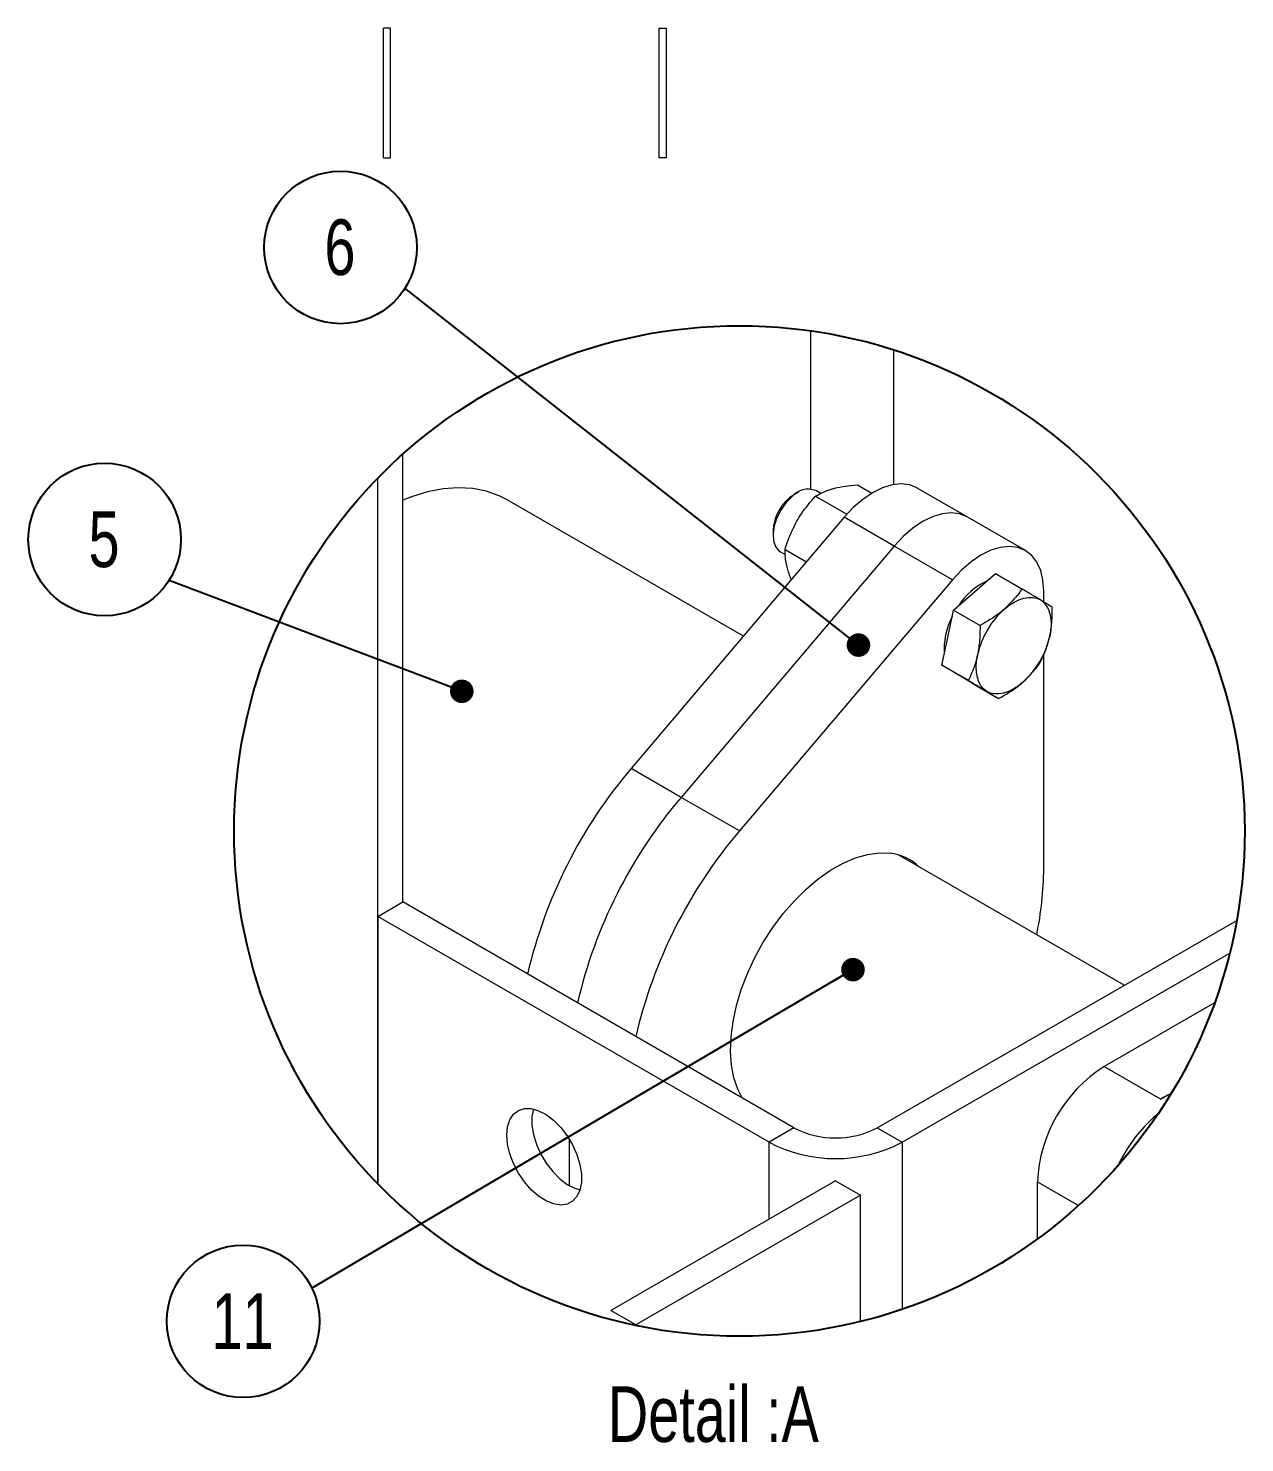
# Model space of a CAD drawing. Header units: millimetres. Extents: x -3124 to 13554, y -5049 to 691.
# Drawn here: x 826 to 1859, y -2692 to -1491 of the extents above; entities that cross this region are included whole.
import ezdxf

# ---------------------------------------------------------------- set-up
doc = ezdxf.new("R2010")
doc.units = ezdxf.units.MM
doc.layers.add('SHEET', color=179, linetype='Continuous')
doc.styles.add('SLDTEXTSTYLE0', font='TXT', dxfattribs={"width": 0.75})
doc.dimstyles.new('SLDDIMSTYLE1', dxfattribs={"dimtxt": 0.18, "dimasz": 3.302, "dimexe": 0, "dimexo": 0.0625, "dimgap": 0, "dimtad": 0, "dimtih": 1, "dimtoh": 1, "dimdec": 0, "dimrnd": 1e-09, "dimzin": 0, "dimdsep": 46, "dimtxsty": 'Standard', "dimsah": 1, "dimcen": 0.09, "dimadec": 0, "dimazin": 0, "dimtfac": 3.302, "dimtdec": 0, "dimtofl": 0, "dimtmove": 0, "dimatfit": 3, "dimfxl": 1, "dimfrac": 2, "dimtolj": 1, "dimtzin": 0, "dimarcsym": 0})

msp = doc.modelspace()

# ---------------------------------------------------------------- linework, layer by layer
at = {"linetype": 'Continuous', "lineweight": 20}
for p, q in [((1127.39278, -1600.9973), (1127.39278, -1490.9973)), ((1133.39277, -1490.9973), (1127.39278, -1490.9973)), ((1133.39277, -1600.9973), (1133.39277, -1490.9973)), ((1361.39277, -1490.9973), (1361.39277, -1600.9973)), ((1361.39277, -1490.9973), (1367.39278, -1490.9973)), ((1367.39278, -1490.9973), (1367.39278, -1600.9973)), ((1127.39278, -1600.9973), (1133.39277, -1600.9973)), ((1367.39278, -1600.9973), (1361.39277, -1600.9973)), ((1490.18543, -1747.95251), (1490.18543, -1882.36383)), ((1560.89604, -1878.55786), (1560.89604, -1764.21866)), ((1143.70305, -2233.11484), (1143.70305, -1852.83806)), ((1122.48991, -2472.46807), (1122.48991, -1873.14516)), ((1479.4481, -1885.19494), (1476.04021, -1887.16243)), ((1498.70921, -1886.16642), (1494.45027, -1883.70779)), ((1529.86795, -1878.79623), (1542.1525, -1885.88794)), ((1623.14167, -1906.03917), (1580.71539, -1881.547)), ((1433.03378, -2007.37822), (1232.48096, -1891.60154)), ((1494.33374, -1888.51915), (1520.88583, -1903.84735)), ((1518.70252, -1906.34937), (1337.75493, -2119.74005)), ((1561.1288, -1930.84154), (1518.70252, -1906.34937)), ((1672.63934, -1934.61357), (1623.14167, -1906.03917)), ((1458.23812, -1917.99984), (1458.23833, -1921.93499)), ((1561.1288, -1930.84154), (1380.18121, -2144.23222)), ((1468.47412, -1933.5882), (1486.6883, -1944.10303)), ((1610.62648, -1959.41594), (1561.1288, -1930.84154)), ((1464.45268, -1935.6705), (1468.64081, -1938.08826)), ((1629.36433, -1969.75801), (1647.16042, -1954.21801)), ((1647.16042, -1954.21801), (1669.63269, -1967.19098)), ((1610.62648, -1959.41594), (1429.67889, -2172.80662)), ((1611.56825, -1985.29801), (1629.36433, -1969.75801)), ((1688.17541, -1978.30922), (1688.17541, -1968.952)), ((1606.61989, -2008.58517), (1611.56825, -1985.29801)), ((1611.56825, -1985.29801), (1634.04052, -1998.27098)), ((1601.67143, -2031.87191), (1606.61989, -2008.58517)), ((1688.17541, -2204.59328), (1688.17541, -2023.00935)), ((1601.67143, -2031.87191), (1624.14371, -2044.84488)), ((1614.51916, -2039.61906), (1601.67143, -2031.87191)), ((1612.64426, -2038.53943), (1611.40798, -2037.7429)), ((1612.64426, -2038.53943), (1614.64159, -2039.69247)), ((1627.36678, -2047.3658), (1614.51916, -2039.61906)), ((1627.36678, -2047.3658), (1649.83906, -2060.33877)), ((1380.18121, -2144.23222), (1337.75493, -2119.74005)), ((1429.67889, -2172.80662), (1380.18121, -2144.23222)), ((1756.57068, -2303.84548), (1565.03181, -2193.27244)), ((1122.48991, -2245.36093), (1143.70305, -2233.11484)), ((1476.04316, -2424.9707), (1143.70305, -2233.11484)), ((1454.83002, -2437.21679), (1122.48991, -2245.36093)), ((1122.48991, -2245.36093), (1122.48991, -2472.46807)), ((1546.75398, -2424.97058), (1852.05107, -2248.72633)), ((1567.96733, -2437.21679), (1846.05959, -2276.67755)), ((1833.22741, -2318.78831), (1739.44073, -2372.93021)), ((1739.44073, -2372.93021), (1787.52354, -2400.68782)), ((1796.51972, -2395.49444), (1787.52354, -2400.68782)), ((1476.04316, -2424.9707), (1454.83002, -2437.21679)), ((1546.75398, -2424.97058), (1567.96733, -2437.21679)), ((1285.12427, -2434.34134), (1285.12427, -2473.9808)), ((1454.83002, -2502.52948), (1454.83002, -2437.21679)), ((1567.96733, -2437.21679), (1567.96733, -2579.05576)), ((1511.39868, -2469.87318), (1320.48, -2580.08819)), ((1511.39868, -2469.87318), (1532.61161, -2482.11914)), ((1682.87207, -2470.90999), (1717.64579, -2490.98443)), ((1682.87207, -2519.29655), (1682.87207, -2470.90999)), ((1532.61161, -2482.11914), (1341.69292, -2592.33415)), ((1532.61161, -2589.42024), (1532.61161, -2482.11914)), ((1341.69292, -2592.33415), (1320.48, -2580.08819)), ((1341.69292, -2592.83105), (1341.69292, -2592.33415))]:
    msp.add_line(p, q, dxfattribs=at)
at = {"linetype": 'Continuous', "lineweight": 20, "flags": 128}
for points in [[(1232.48096, -1891.60154), (1225.60734, -1888.10076), (1214.75136, -1884.23573), (1203.15245, -1881.96378), (1190.90415, -1881.30292), (1178.1051, -1882.25947), (1164.85814, -1884.82567), (1151.2702, -1888.97969), (1143.70305, -1891.9255)], [(1580.71539, -1881.547), (1580.58368, -1881.47167), (1574.20559, -1878.91324), (1567.05738, -1878.03415), (1559.3169, -1878.85679), (1551.17635, -1881.35977), (1542.83812, -1885.48125), (1534.50927, -1891.1192), (1526.39685, -1898.13368), (1518.70252, -1906.34937)], [(1474.18533, -1888.99962), (1469.24045, -1894.11202), (1464.93705, -1900.20323), (1461.54581, -1906.89067), (1459.27957, -1913.7536), (1458.2808, -1920.36132), (1458.61228, -1926.29844), (1460.25316, -1931.19202), (1463.10029, -1934.73416), (1464.45268, -1935.6705)], [(1623.14167, -1906.03917), (1623.00996, -1905.96384), (1616.63187, -1903.40541), (1609.48366, -1902.52632), (1601.74318, -1903.34896), (1593.60263, -1905.85194), (1585.2644, -1909.97342), (1576.93555, -1915.61137), (1568.82313, -1922.62585), (1561.1288, -1930.84154)], [(1623.14167, -1906.03917), (1623.00996, -1905.96384), (1616.63187, -1903.40541), (1609.48366, -1902.52632), (1601.74318, -1903.34896), (1593.60263, -1905.85194), (1585.2644, -1909.97342), (1576.93555, -1915.61137), (1568.82313, -1922.62585), (1561.1288, -1930.84154)], [(1688.17541, -1968.952), (1687.51655, -1959.7089), (1685.55619, -1951.45612), (1682.34323, -1944.39902), (1677.95743, -1938.71254), (1672.50764, -1934.53824), (1666.12955, -1931.97981), (1658.98134, -1931.10072), (1651.24086, -1931.92336), (1643.1003, -1934.42634), (1634.76208, -1938.54782), (1626.43323, -1944.18578), (1618.3208, -1951.20025), (1610.62648, -1959.41594)], [(1654.67857, -1984.37161), (1658.76945, -1981.12421), (1662.92555, -1978.46262), (1667.07564, -1976.43379), (1671.14872, -1975.07142), (1675.07522, -1974.3996), (1678.78794, -1974.4289), (1682.22322, -1975.15958), (1685.32238, -1976.57877)], [(1685.32238, -1976.57877), (1688.03232, -1978.66263), (1690.30678, -1981.37459), (1692.10687, -1984.66897), (1693.40162, -1988.48965), (1694.1689, -1992.77058), (1694.39576, -1997.43893), (1694.07818, -2002.41476), (1693.22165, -2007.61266)], [(1639.8334, -2054.23266), (1637.12336, -2052.14886), (1634.8489, -2049.43641), (1633.04891, -2046.14198), (1631.75416, -2042.32178), (1630.98677, -2038.04042), (1630.75992, -2033.37207), (1631.0776, -2028.39667), (1631.93413, -2023.19877)], [(1670.47711, -2046.4394), (1666.38623, -2049.68728), (1662.23023, -2052.34833), (1658.08014, -2054.37765), (1654.00696, -2055.73959), (1650.08045, -2056.41189), (1646.36784, -2056.38253), (1642.93256, -2055.65186), (1639.8334, -2054.23266)], [(1431.94492, -2399.51322), (1428.28615, -2392.25307), (1425.01556, -2382.52614), (1422.95752, -2371.73322), (1422.14093, -2360.027), (1422.57736, -2347.57163), (1424.26071, -2334.54147), (1427.16736, -2321.11952), (1431.25624, -2307.49496), (1436.47023, -2293.85798), (1442.73599, -2280.40081), (1449.96586, -2267.31179), (1458.05784, -2254.77489), (1466.89877, -2242.96591), (1476.36432, -2232.05154), (1486.32173, -2222.18386), (1496.63106, -2213.50156), (1507.14775, -2206.12703), (1517.72408, -2200.16356), (1528.21169, -2195.69485), (1538.46328, -2192.78403), (1548.33491, -2191.47087), (1557.68803, -2191.77502)], [(1232.09152, -2431.11359), (1232.74269, -2424.09318), (1234.67007, -2418.11175), (1237.79484, -2413.41532), (1241.98845, -2410.19495), (1247.07979, -2408.5835), (1252.85981, -2408.64574), (1259.0929, -2410.38048), (1265.52283, -2413.71569), (1271.887, -2418.51586), (1277.92453, -2424.58318), (1283.38845, -2431.66994), (1288.05453, -2439.48609), (1291.73268, -2447.71164), (1294.27161, -2456.00957), (1295.56763, -2464.04018), (1295.56763, -2471.47495), (1294.27161, -2478.00921), (1291.73268, -2483.37576), (1288.05453, -2487.35461), (1283.38845, -2489.78342), (1277.92453, -2490.56167), (1271.887, -2489.6582), (1265.52283, -2487.11045), (1259.0929, -2483.02183), (1252.85981, -2477.55998), (1247.07979, -2470.94924), (1241.98845, -2463.45898), (1237.79484, -2455.39676), (1234.67007, -2447.09256), (1232.74269, -2438.88631), (1232.09152, -2431.11359)], [(1254.6757, -2408.98866), (1253.46777, -2415.24428), (1253.46777, -2422.67905), (1254.76379, -2430.70966), (1257.30271, -2439.00759), (1260.98087, -2447.23315), (1265.64737, -2455.04954), (1271.11086, -2462.13605), (1277.1484, -2468.20337), (1283.51257, -2473.00354), (1289.94292, -2476.339), (1294.35949, -2477.73078)], [(1785.1101, -2413.2868), (1781.3682, -2416.26443), (1773.3879, -2424.09621), (1765.91295, -2432.97321), (1759.11045, -2442.69774), (1753.13192, -2453.05286), (1751.35368, -2456.86188)], [(1312.33546, -2585.59297), (1312.3269, -2585.59876)], [(1341.69292, -2592.33415), (1341.14903, -2592.71675)]]:
    msp.add_lwpolyline(points, dxfattribs=at)
msp.add_circle((1429.67889, -2172.80662), 429.14107)
at = {"linetype": 'Continuous', "lineweight": 20}
for centre, radius, start, end in [((1488.01816, -1900.52413), 18.00448, 69.06854418, 140.20140013), ((1496.31343, -1919.4231), 38.1019, 122.14602395, 177.85926217), ((1663.21288, -2011.50896), 56.08616, 114.39827627, 147.85809503), ((1662.7511, -2018.56376), 59.28364, 151.97609742, 184.03041564), ((1704.03104, -2039.35692), 73.88539, 131.90979965, 167.36777708), ((1621.12645, -1991.45478), 73.88366, 311.9091078, 347.36768924), ((1653.07754, -2388.08415), 414.0494, 139.60173525, 166.91574329), ((1695.50382, -2412.57632), 414.0494, 139.60173525, 166.91574329), ((1745.0015, -2441.15072), 414.0494, 139.60173525, 166.91574329), ((1552.88308, -2234.69438), 43.18748, 46.23641058, 83.61216071), ((1401.63748, -2202.42041), 286.54617, 348.2268176, 359.56552366), ((1804.81211, -2475.99225), 122.04591, 122.38661213, 177.61338772), ((1810.95691, -2433.39874), 40.23838, 111.44556463, 125.61696733), ((1511.39846, -2356.73524), 76.851, 242.60967384, 297.39052331), ((1511.39868, -2329.05226), 122.06383, 242.39101358, 297.60898642)]:
    msp.add_arc(centre, radius, start, end, dxfattribs=at)
for points, knots in [([(1494.33374, -1888.51915), (1496.4247, -1887.27099), (1500.64493, -1884.75179), (1506.37024, -1882.93397), (1509.25888, -1882.01682)], [0, 0, 0, 0, 0.4954601509, 1, 1, 1, 1]), ([(1509.25888, -1882.01682), (1509.6833, -1881.9036), (1512.8972, -1881.04629), (1519.53234, -1879.75824), (1526.40173, -1879.11885), (1529.86795, -1878.79623)], [0, 0, 0, 0, 0.0700935009, 0.5307788752, 1, 1, 1, 1]), ([(1478.56197, -1909.41329), (1479.77971, -1907.3885), (1484.31279, -1899.85118), (1490.10068, -1893.30603), (1494.33374, -1888.51915)], [0, 0, 0, 0, 0.2686359724, 1, 1, 1, 1]), ([(1468.47412, -1933.5882), (1469.1306, -1931.44884), (1471.67961, -1923.142), (1475.62941, -1915.26306), (1478.56197, -1909.41329)], [0, 0, 0, 0, 0.2575429863, 1, 1, 1, 1]), ([(1470.46945, -1949.62112), (1470.35811, -1949.20397), (1469.51506, -1946.0456), (1468.49903, -1940.42359), (1468.48247, -1935.8806), (1468.47412, -1933.5882)], [0, 0, 0, 0, 0.0701032373, 0.5307726826, 1, 1, 1, 1]), ([(1473.80949, -1959.29175), (1473.77842, -1959.22297), (1472.2356, -1955.80689), (1471.34355, -1952.68255), (1470.46945, -1949.62112)], [0, 0, 0, 0, 0.0201358003, 1, 1, 1, 1]), ([(1669.63269, -1967.19098), (1668.82511, -1968.37469), (1664.71219, -1974.40317), (1659.14923, -1979.93), (1654.67857, -1984.37161)], [0, 0, 0, 0, 0.1963528279, 1, 1, 1, 1]), ([(1685.32238, -1976.57877), (1685.01457, -1976.39318), (1682.68371, -1974.98786), (1677.7135, -1972.00759), (1672.34273, -1968.80631), (1669.63269, -1967.19098)], [0, 0, 0, 0, 0.0700959001, 0.5307800431, 1, 1, 1, 1]), ([(1695.32805, -1982.68536), (1694.03603, -1981.88576), (1691.42834, -1980.27192), (1687.36997, -1977.81724), (1685.32238, -1976.57877)], [0, 0, 0, 0, 0.4954654096, 1, 1, 1, 1]), ([(1654.67857, -1984.37161), (1653.32356, -1985.51393), (1647.1745, -1990.6978), (1639.79437, -1994.95326), (1634.04052, -1998.27098)], [0, 0, 0, 0, 0.2203604007, 1, 1, 1, 1]), ([(1693.22165, -2007.61266), (1693.33563, -2007.05882), (1694.19886, -2002.86444), (1695.25223, -1994.62433), (1695.30262, -1986.68922), (1695.32805, -1982.68536)], [0, 0, 0, 0, 0.0700871282, 0.530788176, 1, 1, 1, 1]), ([(1634.04052, -1998.27098), (1634.03139, -2002.51151), (1634.01297, -2011.07036), (1632.63126, -2019.13154), (1631.93413, -2023.19877)], [0, 0, 0, 0, 0.4954549849, 1, 1, 1, 1]), ([(1685.43123, -2029.25925), (1687.02936, -2025.93599), (1690.25495, -2019.22851), (1692.22678, -2011.508), (1693.22165, -2007.61266)], [0, 0, 0, 0, 0.4954557338, 1, 1, 1, 1]), ([(1631.93413, -2023.19877), (1631.81354, -2023.74884), (1630.90029, -2027.91457), (1628.60415, -2035.43688), (1625.63957, -2041.68979), (1624.14371, -2044.84488)], [0, 0, 0, 0, 0.0700885462, 0.5307873923, 1, 1, 1, 1]), ([(1670.47711, -2046.4394), (1674.94773, -2041.99757), (1680.51061, -2036.47051), (1684.62364, -2030.44279), (1685.43123, -2029.25925)], [0, 0, 0, 0, 0.80365153692, 1, 1, 1, 1]), ([(1624.14371, -2044.84488), (1627.02473, -2046.56174), (1632.83947, -2050.02687), (1637.48804, -2052.82229), (1639.8334, -2054.23266)], [0, 0, 0, 0, 0.4954673541, 1, 1, 1, 1]), ([(1639.8334, -2054.23266), (1640.13465, -2054.41429), (1642.41634, -2055.78989), (1646.14227, -2058.05404), (1648.59931, -2059.57257), (1649.83906, -2060.33877)], [0, 0, 0, 0, 0.0700811185, 0.530790406, 1, 1, 1, 1]), ([(1649.83906, -2060.33877), (1655.5929, -2057.02104), (1662.97304, -2052.76558), (1669.1221, -2047.58171), (1670.47711, -2046.4394)], [0, 0, 0, 0, 0.7796395993, 1, 1, 1, 1])]:
    msp.add_open_spline(points, degree=3, knots=knots, dxfattribs=at)
at = {"layer": 'SHEET', "color": 0}
for centre in [(1090.91064, -1677.14117), (890.56312, -1925.23075), (1008.2194, -2589.31348)]:
    msp.add_circle(centre, 64.80461, dxfattribs=at)

# ---------------------------------------------------------------- texts
at = {"layer": 'SHEET', "color": 0, "char_height": 47.25, "attachment_point": 2, "style": 'SLDTEXTSTYLE0'}
for s, insert in [('6', (1090.43486, -1653.3288)), ('5', (890.08734, -1901.41838)), ('11', (1007.74361, -2565.50112)), ('Detail :A', (1407.55858, -2644.50209))]:
    msp.add_mtext(s, dxfattribs=dict(at, insert=insert))

# ---------------------------------------------------------------- leaders
at = {"layer": 'SHEET', "color": 0}
for points in [[(1530.78929, -2014.92273), (1145.62062, -1711.87525)], [(1193.91183, -2054.17659), (945.27309, -1959.96483)], [(1526.1332, -2290.60726), (1066.53069, -2561.03928)]]:
    msp.add_leader(points, dimstyle='SLDDIMSTYLE1', override={"dimasz": 20, "dimldrblk": 'Dot'}, dxfattribs=at)

doc.saveas('drawing.dxf')
